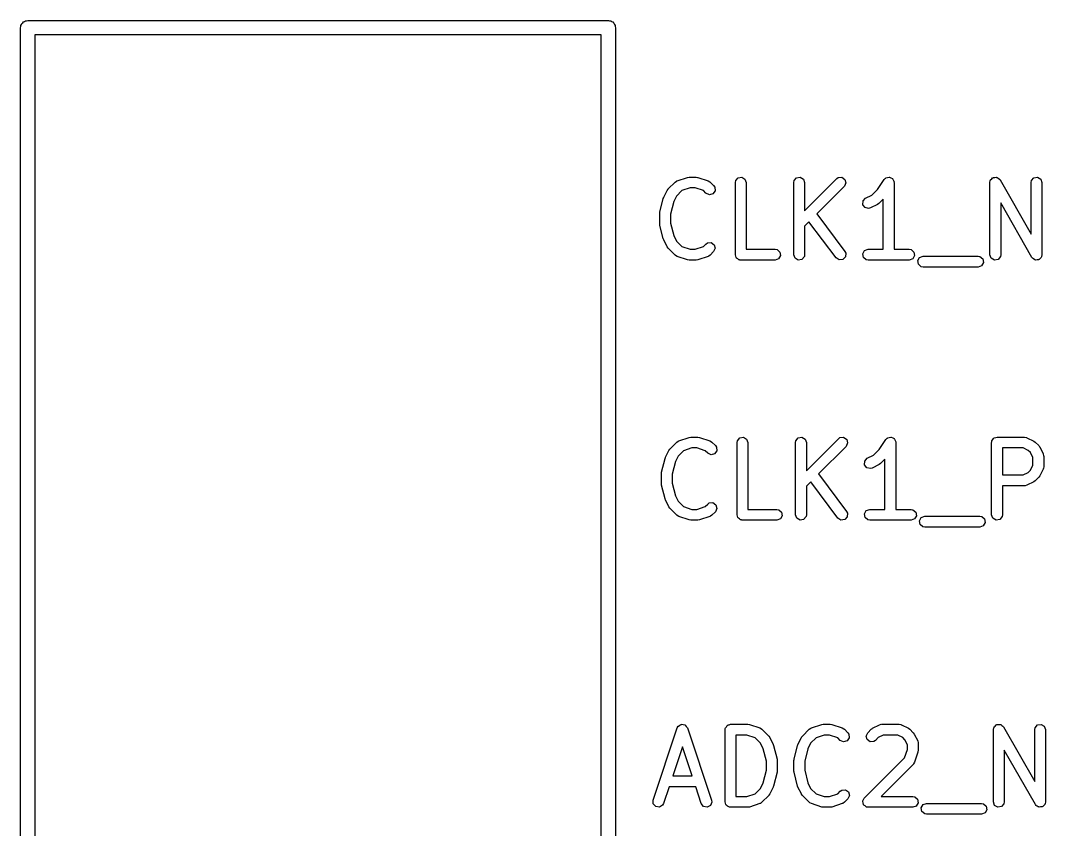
# Model space of a CAD drawing. Extents: x 4.01 to 6.15, y -5.17 to -3.53.
# Drawn here: x 5.428 to 5.987, y -3.968 to -3.527 of the extents above; entities that cross this region are included whole.
import ezdxf

# ---------------------------------------------------------------- set-up
doc = ezdxf.new("R2010")
doc.units = 0
doc.header["$MEASUREMENT"] = 0
doc.layers.add('BLACK', color=7, linetype='CONTINUOUS')

msp = doc.modelspace()

# ---------------------------------------------------------------- linework, layer by layer
at = {"layer": 'BLACK', "linetype": 'CONTINUOUS'}
for p, q in [((5.42835, -3.5313), (5.42854, -3.53071)), ((5.42854, -3.53008), (5.42891, -3.52958)), ((5.42854, -3.53071), (5.42854, -3.53008)), ((5.42891, -3.52958), (5.4291, -3.52899)), ((5.4291, -3.52899), (5.4296, -3.52862)), ((5.4296, -3.52862), (5.42997, -3.52811)), ((5.42997, -3.52811), (5.43056, -3.52792)), ((5.43056, -3.52792), (5.43107, -3.52755)), ((5.43107, -3.52755), (5.43169, -3.52755)), ((5.43169, -3.52755), (5.43228, -3.52736)), ((5.43228, -3.52736), (5.74882, -3.52736)), ((5.74882, -3.52736), (5.74941, -3.52755)), ((5.74941, -3.52755), (5.75004, -3.52755)), ((5.75004, -3.52755), (5.75054, -3.52792)), ((5.75054, -3.52792), (5.75113, -3.52811)), ((5.75113, -3.52811), (5.7515, -3.52862)), ((5.7515, -3.52862), (5.752, -3.52899)), ((5.752, -3.52899), (5.7522, -3.52958)), ((5.7522, -3.52958), (5.75256, -3.53008)), ((5.75256, -3.53008), (5.75256, -3.53071)), ((5.75256, -3.53071), (5.75276, -3.5313)), ((5.42835, -4.79114), (5.42835, -3.5313)), ((5.43622, -3.53524), (5.43622, -4.7872)), ((5.74488, -3.53524), (5.43622, -3.53524)), ((5.74488, -4.7872), (5.74488, -3.53524)), ((5.75276, -3.5313), (5.75276, -4.79114)), ((5.78513, -3.61543), (5.78597, -3.61484)), ((5.78597, -3.61484), (5.78614, -3.61483)), ((5.78614, -3.61483), (5.78628, -3.61472)), ((5.78628, -3.61472), (5.7919, -3.61284)), ((5.7919, -3.61284), (5.79278, -3.61271)), ((5.79278, -3.61271), (5.79284, -3.61269)), ((5.79284, -3.61269), (5.79659, -3.61269)), ((5.79659, -3.61269), (5.79746, -3.61285)), ((5.79746, -3.61285), (5.79752, -3.61284)), ((5.79752, -3.61284), (5.80315, -3.61472)), ((5.80315, -3.61472), (5.80405, -3.61521)), ((5.81801, -3.61564), (5.81819, -3.61463)), ((5.81819, -3.61463), (5.81948, -3.61309)), ((5.81948, -3.61309), (5.82147, -3.61274)), ((5.82147, -3.61274), (5.82322, -3.61375)), ((5.82322, -3.61375), (5.82391, -3.61564)), ((5.84988, -3.61564), (5.85006, -3.61463)), ((5.85006, -3.61463), (5.85135, -3.61309)), ((5.85135, -3.61309), (5.85334, -3.61274)), ((5.85334, -3.61274), (5.85509, -3.61375)), ((5.85509, -3.61375), (5.85578, -3.61564)), ((5.85578, -3.63101), (5.87324, -3.61356)), ((5.87324, -3.61356), (5.87408, -3.61297)), ((5.87408, -3.61297), (5.87609, -3.61279)), ((5.87609, -3.61279), (5.87775, -3.61395)), ((5.87775, -3.61395), (5.87827, -3.6159)), ((5.89553, -3.61939), (5.89912, -3.61401)), ((5.89912, -3.61401), (5.89983, -3.61327)), ((5.89983, -3.61327), (5.89999, -3.61322)), ((5.89999, -3.61322), (5.9001, -3.61309)), ((5.9001, -3.61309), (5.90094, -3.61294)), ((5.90094, -3.61294), (5.90176, -3.6127)), ((5.90176, -3.6127), (5.90192, -3.61277)), ((5.90192, -3.61277), (5.90209, -3.61274)), ((5.90209, -3.61274), (5.90283, -3.61317)), ((5.90283, -3.61317), (5.90361, -3.61351)), ((5.90361, -3.61351), (5.90369, -3.61366)), ((5.90369, -3.61366), (5.90384, -3.61375)), ((5.90384, -3.61375), (5.90413, -3.61455)), ((5.90413, -3.61455), (5.90451, -3.61532)), ((5.95674, -3.61564), (5.95692, -3.61463)), ((5.95692, -3.61463), (5.95709, -3.61443)), ((5.95709, -3.61443), (5.95714, -3.61416)), ((5.95714, -3.61416), (5.95773, -3.61367)), ((5.95773, -3.61367), (5.95822, -3.61309)), ((5.95822, -3.61309), (5.95849, -3.61304)), ((5.95849, -3.61304), (5.95869, -3.61287)), ((5.95869, -3.61287), (5.95946, -3.61287)), ((5.95946, -3.61287), (5.96021, -3.61274)), ((5.96021, -3.61274), (5.96044, -3.61287)), ((5.96044, -3.61287), (5.96071, -3.61287)), ((5.96071, -3.61287), (5.9613, -3.61337)), ((5.9613, -3.61337), (5.96195, -3.61375)), ((5.96195, -3.61375), (5.96205, -3.614)), ((5.96205, -3.614), (5.96226, -3.61418)), ((5.96226, -3.61418), (5.97924, -3.6439)), ((5.97924, -3.61564), (5.97942, -3.61463)), ((5.97942, -3.61463), (5.98071, -3.61309)), ((5.98071, -3.61309), (5.9827, -3.61274)), ((5.9827, -3.61274), (5.98445, -3.61375)), ((5.98445, -3.61375), (5.98514, -3.61564)), ((5.77895, -3.6237), (5.78082, -3.61995)), ((5.78082, -3.61995), (5.78135, -3.61924)), ((5.78135, -3.61924), (5.78138, -3.61918)), ((5.78138, -3.61918), (5.78513, -3.61543)), ((5.78881, -3.6201), (5.78589, -3.62302)), ((5.79332, -3.6186), (5.78881, -3.6201)), ((5.79611, -3.6186), (5.79332, -3.6186)), ((5.80062, -3.6201), (5.79611, -3.6186)), ((5.802, -3.62148), (5.80062, -3.6201)), ((5.80405, -3.61521), (5.80414, -3.61536)), ((5.80414, -3.61536), (5.8043, -3.61543)), ((5.8043, -3.61543), (5.80617, -3.61731)), ((5.80694, -3.62016), (5.80578, -3.62181)), ((5.80617, -3.61731), (5.80676, -3.61815)), ((5.80676, -3.61815), (5.80694, -3.62016)), ((5.81801, -3.65501), (5.81801, -3.61564)), ((5.82391, -3.61564), (5.82391, -3.65206)), ((5.84988, -3.65501), (5.84988, -3.61564)), ((5.85578, -3.61564), (5.85578, -3.63101)), ((5.87742, -3.61773), (5.86235, -3.63279)), ((5.87827, -3.6159), (5.87742, -3.61773)), ((5.89233, -3.62259), (5.89553, -3.61939)), ((5.90451, -3.61532), (5.90447, -3.61549)), ((5.90447, -3.61549), (5.90453, -3.61564)), ((5.90453, -3.61564), (5.90453, -3.65206)), ((5.95674, -3.65501), (5.95674, -3.61564)), ((5.97924, -3.6439), (5.97924, -3.61564)), ((5.98514, -3.61564), (5.98514, -3.65501)), ((5.77685, -3.6318), (5.77873, -3.6243)), ((5.77873, -3.6243), (5.77893, -3.62384)), ((5.77893, -3.62384), (5.77895, -3.6237)), ((5.78589, -3.62302), (5.78438, -3.62605)), ((5.80383, -3.62234), (5.802, -3.62148)), ((5.80578, -3.62181), (5.80383, -3.62234)), ((5.8875, -3.62774), (5.88762, -3.62572)), ((5.88762, -3.62572), (5.88901, -3.62425)), ((5.88901, -3.62425), (5.89233, -3.62259)), ((5.89862, -3.62465), (5.89616, -3.62711)), ((5.89862, -3.65206), (5.89862, -3.62465)), ((5.78438, -3.62605), (5.78267, -3.63288)), ((5.8887, -3.62936), (5.8875, -3.62774)), ((5.89066, -3.62983), (5.8887, -3.62936)), ((5.89165, -3.62953), (5.89066, -3.62983)), ((5.8954, -3.62766), (5.89165, -3.62953)), ((5.89544, -3.62761), (5.8954, -3.62766)), ((5.89616, -3.62711), (5.89544, -3.62761)), ((5.97963, -3.65648), (5.96265, -3.62676)), ((5.96265, -3.62676), (5.96265, -3.65501)), ((5.77676, -3.63252), (5.77686, -3.63194)), ((5.77676, -3.63814), (5.77676, -3.63252)), ((5.77686, -3.63194), (5.77685, -3.6318)), ((5.78267, -3.63288), (5.78267, -3.63778)), ((5.85814, -3.63701), (5.85578, -3.63937)), ((5.87297, -3.65679), (5.85814, -3.63701)), ((5.86235, -3.63279), (5.87769, -3.65324)), ((5.77681, -3.63827), (5.77676, -3.63814)), ((5.77685, -3.63886), (5.77681, -3.63827)), ((5.77873, -3.64636), (5.77685, -3.63886)), ((5.78267, -3.63778), (5.78438, -3.64461)), ((5.85578, -3.63937), (5.85578, -3.65501)), ((5.7788, -3.64647), (5.77873, -3.64636)), ((5.77895, -3.64696), (5.7788, -3.64647)), ((5.78082, -3.65071), (5.77895, -3.64696)), ((5.78438, -3.64461), (5.78589, -3.64764)), ((5.78589, -3.64764), (5.78881, -3.65056)), ((5.78087, -3.65076), (5.78082, -3.65071)), ((5.78138, -3.65148), (5.78087, -3.65076)), ((5.78513, -3.65523), (5.78138, -3.65148)), ((5.78881, -3.65056), (5.79332, -3.65206)), ((5.79332, -3.65206), (5.79611, -3.65206)), ((5.79611, -3.65206), (5.80062, -3.65056)), ((5.80062, -3.65056), (5.802, -3.64918)), ((5.802, -3.64918), (5.80284, -3.64859)), ((5.80284, -3.64859), (5.80485, -3.64841)), ((5.80617, -3.65335), (5.8043, -3.65523)), ((5.80485, -3.64841), (5.80651, -3.64957)), ((5.80703, -3.65152), (5.80617, -3.65335)), ((5.80651, -3.64957), (5.80703, -3.65152)), ((5.82391, -3.65206), (5.83971, -3.65206)), ((5.83971, -3.65206), (5.84072, -3.65224)), ((5.84072, -3.65224), (5.84226, -3.65354)), ((5.84226, -3.65354), (5.84262, -3.65553)), ((5.87769, -3.65324), (5.87815, -3.65416)), ((5.88742, -3.6545), (5.88843, -3.65275)), ((5.88843, -3.65275), (5.89033, -3.65206)), ((5.89033, -3.65206), (5.89862, -3.65206)), ((5.90453, -3.65206), (5.91282, -3.65206)), ((5.91282, -3.65206), (5.91383, -3.65224)), ((5.91383, -3.65224), (5.91538, -3.65354)), ((5.91538, -3.65354), (5.91573, -3.65553)), ((5.78529, -3.6553), (5.78513, -3.65523)), ((5.78538, -3.65545), (5.78529, -3.6553)), ((5.78628, -3.65594), (5.78538, -3.65545)), ((5.7919, -3.65782), (5.78628, -3.65594)), ((5.79197, -3.65781), (5.7919, -3.65782)), ((5.79284, -3.65797), (5.79197, -3.65781)), ((5.79659, -3.65797), (5.79284, -3.65797)), ((5.79665, -3.65795), (5.79659, -3.65797)), ((5.79752, -3.65782), (5.79665, -3.65795)), ((5.80315, -3.65594), (5.79752, -3.65782)), ((5.80328, -3.65583), (5.80315, -3.65594)), ((5.80346, -3.65582), (5.80328, -3.65583)), ((5.8043, -3.65523), (5.80346, -3.65582)), ((5.81827, -3.65574), (5.81801, -3.65501)), ((5.8184, -3.65649), (5.81827, -3.65574)), ((5.81861, -3.65666), (5.8184, -3.65649)), ((5.8187, -3.65691), (5.81861, -3.65666)), ((5.81936, -3.6573), (5.8187, -3.65691)), ((5.81995, -3.65779), (5.81936, -3.6573)), ((5.82033, -3.65786), (5.81995, -3.65779)), ((5.82045, -3.65792), (5.82033, -3.65786)), ((5.82058, -3.6579), (5.82045, -3.65792)), ((5.82096, -3.65797), (5.82058, -3.6579)), ((5.83971, -3.65797), (5.82096, -3.65797)), ((5.84161, -3.65728), (5.83971, -3.65797)), ((5.84262, -3.65553), (5.84161, -3.65728)), ((5.85057, -3.65691), (5.84988, -3.65501)), ((5.85232, -3.65792), (5.85057, -3.65691)), ((5.85431, -3.65757), (5.85232, -3.65792)), ((5.85561, -3.65602), (5.85431, -3.65757)), ((5.85578, -3.65501), (5.85561, -3.65602)), ((5.87466, -3.65789), (5.87297, -3.65679)), ((5.87666, -3.65765), (5.87466, -3.65789)), ((5.87804, -3.65617), (5.87666, -3.65765)), ((5.87815, -3.65416), (5.87804, -3.65617)), ((5.88777, -3.65649), (5.88742, -3.6545)), ((5.88932, -3.65779), (5.88777, -3.65649)), ((5.89033, -3.65797), (5.88932, -3.65779)), ((5.91282, -3.65797), (5.89033, -3.65797)), ((5.91472, -3.65728), (5.91282, -3.65797)), ((5.91573, -3.65553), (5.91472, -3.65728)), ((5.91741, -3.65825), (5.91842, -3.6565)), ((5.91777, -3.66024), (5.91741, -3.65825)), ((5.91842, -3.6565), (5.92032, -3.65581)), ((5.92032, -3.65581), (5.95032, -3.65581)), ((5.95032, -3.65581), (5.95133, -3.65599)), ((5.95133, -3.65599), (5.95288, -3.65729)), ((5.95323, -3.65928), (5.95222, -3.66103)), ((5.95288, -3.65729), (5.95323, -3.65928)), ((5.95743, -3.65691), (5.95674, -3.65501)), ((5.95918, -3.65792), (5.95743, -3.65691)), ((5.96117, -3.65757), (5.95918, -3.65792)), ((5.96247, -3.65602), (5.96117, -3.65757)), ((5.96265, -3.65501), (5.96247, -3.65602)), ((5.97983, -3.65666), (5.97963, -3.65648)), ((5.97993, -3.65691), (5.97983, -3.65666)), ((5.98059, -3.65729), (5.97993, -3.65691)), ((5.98117, -3.65779), (5.98059, -3.65729)), ((5.98144, -3.65779), (5.98117, -3.65779)), ((5.98168, -3.65792), (5.98144, -3.65779)), ((5.98243, -3.65779), (5.98168, -3.65792)), ((5.98319, -3.65779), (5.98243, -3.65779)), ((5.9834, -3.65762), (5.98319, -3.65779)), ((5.98367, -3.65757), (5.9834, -3.65762)), ((5.98416, -3.65699), (5.98367, -3.65757)), ((5.98474, -3.6565), (5.98416, -3.65699)), ((5.98479, -3.65623), (5.98474, -3.6565)), ((5.98496, -3.65602), (5.98479, -3.65623)), ((5.98514, -3.65501), (5.98496, -3.65602)), ((5.91931, -3.66154), (5.91777, -3.66024)), ((5.92032, -3.66172), (5.91931, -3.66154)), ((5.95032, -3.66172), (5.92032, -3.66172)), ((5.95222, -3.66103), (5.95032, -3.66172)), ((5.79284, -3.75458), (5.79372, -3.75445)), ((5.79372, -3.75445), (5.79378, -3.75442)), ((5.79378, -3.75442), (5.79753, -3.75442)), ((5.79753, -3.75442), (5.79839, -3.75458)), ((5.82042, -3.75482), (5.82241, -3.75447)), ((5.82241, -3.75447), (5.82416, -3.75548)), ((5.85229, -3.75482), (5.85428, -3.75447)), ((5.85428, -3.75447), (5.85603, -3.75548)), ((5.87502, -3.7547), (5.87703, -3.75453)), ((5.87703, -3.75453), (5.87868, -3.75568)), ((5.90188, -3.75467), (5.9027, -3.75443)), ((5.9027, -3.75443), (5.90286, -3.7545)), ((5.90286, -3.7545), (5.90302, -3.75447)), ((5.90302, -3.75447), (5.90377, -3.7549)), ((5.95991, -3.75469), (5.96063, -3.75442)), ((5.96063, -3.75442), (5.97563, -3.75442)), ((5.97563, -3.75442), (5.97664, -3.7546)), ((5.78231, -3.76091), (5.78606, -3.75716)), ((5.78606, -3.75716), (5.7869, -3.75658)), ((5.7869, -3.75658), (5.78708, -3.75656)), ((5.78708, -3.75656), (5.78722, -3.75645)), ((5.78722, -3.75645), (5.79284, -3.75458)), ((5.79839, -3.75458), (5.79846, -3.75458)), ((5.79846, -3.75458), (5.80408, -3.75645)), ((5.80408, -3.75645), (5.80499, -3.75694)), ((5.80499, -3.75694), (5.80508, -3.75709)), ((5.80508, -3.75709), (5.80524, -3.75716)), ((5.80524, -3.75716), (5.80711, -3.75904)), ((5.80711, -3.75904), (5.8077, -3.75988)), ((5.8077, -3.75988), (5.80788, -3.76189)), ((5.81894, -3.75738), (5.81912, -3.75637)), ((5.81894, -3.79675), (5.81894, -3.75738)), ((5.81912, -3.75637), (5.82042, -3.75482)), ((5.82416, -3.75548), (5.82485, -3.75738)), ((5.82485, -3.75738), (5.82485, -3.79379)), ((5.85082, -3.75738), (5.85099, -3.75637)), ((5.85082, -3.79675), (5.85082, -3.75738)), ((5.85099, -3.75637), (5.85229, -3.75482)), ((5.85603, -3.75548), (5.85672, -3.75738)), ((5.85672, -3.77275), (5.87418, -3.75529)), ((5.85672, -3.75738), (5.85672, -3.77275)), ((5.87835, -3.75947), (5.86329, -3.77453)), ((5.87418, -3.75529), (5.87502, -3.7547)), ((5.87921, -3.75763), (5.87835, -3.75947)), ((5.87868, -3.75568), (5.87921, -3.75763)), ((5.89647, -3.76112), (5.90006, -3.75574)), ((5.90006, -3.75574), (5.90076, -3.755)), ((5.90076, -3.755), (5.90093, -3.75495)), ((5.90093, -3.75495), (5.90104, -3.75482)), ((5.90104, -3.75482), (5.90188, -3.75467)), ((5.90377, -3.7549), (5.90455, -3.75524)), ((5.90455, -3.75524), (5.90463, -3.75539)), ((5.90463, -3.75539), (5.90477, -3.75548)), ((5.90477, -3.75548), (5.90507, -3.75628)), ((5.90507, -3.75628), (5.90545, -3.75705)), ((5.90545, -3.75705), (5.90541, -3.75722)), ((5.90541, -3.75722), (5.90546, -3.75738)), ((5.90546, -3.75738), (5.90546, -3.79379)), ((5.95768, -3.75738), (5.95774, -3.75699)), ((5.95768, -3.79675), (5.95768, -3.75738)), ((5.95772, -3.75686), (5.95779, -3.75675)), ((5.95774, -3.75699), (5.95772, -3.75686)), ((5.95779, -3.75675), (5.95786, -3.75637)), ((5.95786, -3.75637), (5.95835, -3.75578)), ((5.95835, -3.75578), (5.95873, -3.75512)), ((5.95873, -3.75512), (5.95898, -3.75502)), ((5.95898, -3.75502), (5.95915, -3.75482)), ((5.95915, -3.75482), (5.95991, -3.75469)), ((5.97664, -3.7546), (5.97677, -3.75472)), ((5.97677, -3.75472), (5.97695, -3.75474)), ((5.97695, -3.75474), (5.9807, -3.75661)), ((5.9807, -3.75661), (5.98141, -3.75714)), ((5.98141, -3.75714), (5.98147, -3.75716)), ((5.98147, -3.75716), (5.98334, -3.75904)), ((5.98334, -3.75904), (5.98385, -3.75976)), ((5.98385, -3.75976), (5.98389, -3.75981)), ((5.98389, -3.75981), (5.98577, -3.76356)), ((5.77966, -3.76603), (5.77987, -3.76557)), ((5.77987, -3.76557), (5.77989, -3.76543)), ((5.77989, -3.76543), (5.78176, -3.76168)), ((5.78176, -3.76168), (5.78229, -3.76097)), ((5.78229, -3.76097), (5.78231, -3.76091)), ((5.78683, -3.76475), (5.78531, -3.76778)), ((5.78975, -3.76183), (5.78683, -3.76475)), ((5.79425, -3.76033), (5.78975, -3.76183)), ((5.79705, -3.76033), (5.79425, -3.76033)), ((5.80155, -3.76183), (5.79705, -3.76033)), ((5.80294, -3.76321), (5.80155, -3.76183)), ((5.80477, -3.76407), (5.80294, -3.76321)), ((5.80672, -3.76355), (5.80477, -3.76407)), ((5.80788, -3.76189), (5.80672, -3.76355)), ((5.88994, -3.76598), (5.89326, -3.76432)), ((5.89326, -3.76432), (5.89647, -3.76112)), ((5.96358, -3.76033), (5.96358, -3.77505)), ((5.97493, -3.76033), (5.96358, -3.76033)), ((5.97763, -3.76168), (5.97493, -3.76033)), ((5.97883, -3.76288), (5.97763, -3.76168)), ((5.98017, -3.76557), (5.97883, -3.76288)), ((5.98017, -3.7698), (5.98017, -3.76557)), ((5.98577, -3.76356), (5.98606, -3.76454)), ((5.98606, -3.76454), (5.98602, -3.76471)), ((5.98602, -3.76471), (5.98608, -3.76488)), ((5.98608, -3.76488), (5.98608, -3.7705)), ((5.77779, -3.77353), (5.77966, -3.76603)), ((5.78531, -3.76778), (5.78361, -3.77461)), ((5.88843, -3.76947), (5.88855, -3.76745)), ((5.88964, -3.77109), (5.88843, -3.76947)), ((5.88855, -3.76745), (5.88994, -3.76598)), ((5.8916, -3.77156), (5.88964, -3.77109)), ((5.89258, -3.77127), (5.8916, -3.77156)), ((5.89633, -3.76939), (5.89258, -3.77127)), ((5.89638, -3.76935), (5.89633, -3.76939)), ((5.8971, -3.76884), (5.89638, -3.76935)), ((5.89956, -3.76638), (5.8971, -3.76884)), ((5.89956, -3.79379), (5.89956, -3.76638)), ((5.97883, -3.7725), (5.98017, -3.7698)), ((5.98608, -3.7705), (5.9859, -3.77151)), ((5.7777, -3.77425), (5.7778, -3.77367)), ((5.7777, -3.77987), (5.7777, -3.77425)), ((5.7778, -3.77367), (5.77779, -3.77353)), ((5.78361, -3.77461), (5.78361, -3.77951)), ((5.86329, -3.77453), (5.87863, -3.79498)), ((5.96358, -3.77505), (5.97493, -3.77505)), ((5.97493, -3.77505), (5.97763, -3.7737)), ((5.97763, -3.7737), (5.97883, -3.7725)), ((5.98334, -3.77634), (5.98147, -3.77821)), ((5.98337, -3.77628), (5.98334, -3.77634)), ((5.98389, -3.77557), (5.98337, -3.77628)), ((5.98577, -3.77182), (5.98389, -3.77557)), ((5.98579, -3.77165), (5.98577, -3.77182)), ((5.9859, -3.77151), (5.98579, -3.77165)), ((5.77775, -3.78), (5.7777, -3.77987)), ((5.77779, -3.78059), (5.77775, -3.78)), ((5.77966, -3.78809), (5.77779, -3.78059)), ((5.78361, -3.77951), (5.78531, -3.78634)), ((5.85907, -3.77875), (5.85672, -3.7811)), ((5.85672, -3.7811), (5.85672, -3.79675)), ((5.8739, -3.79852), (5.85907, -3.77875)), ((5.97563, -3.78095), (5.96358, -3.78095)), ((5.96358, -3.78095), (5.96358, -3.79675)), ((5.97579, -3.78089), (5.97563, -3.78095)), ((5.97597, -3.78093), (5.97579, -3.78089)), ((5.97695, -3.78064), (5.97597, -3.78093)), ((5.9807, -3.77877), (5.97695, -3.78064)), ((5.98074, -3.77872), (5.9807, -3.77877)), ((5.98147, -3.77821), (5.98074, -3.77872)), ((5.78531, -3.78634), (5.78683, -3.78937)), ((5.77974, -3.78821), (5.77966, -3.78809)), ((5.77989, -3.78869), (5.77974, -3.78821)), ((5.78176, -3.79244), (5.77989, -3.78869)), ((5.78181, -3.79249), (5.78176, -3.79244)), ((5.78231, -3.79321), (5.78181, -3.79249)), ((5.78606, -3.79696), (5.78231, -3.79321)), ((5.78683, -3.78937), (5.78975, -3.79229)), ((5.78975, -3.79229), (5.79425, -3.79379)), ((5.79705, -3.79379), (5.80155, -3.79229)), ((5.80155, -3.79229), (5.80294, -3.79091)), ((5.80294, -3.79091), (5.80378, -3.79032)), ((5.80378, -3.79032), (5.80579, -3.79015)), ((5.80579, -3.79015), (5.80744, -3.7913)), ((5.80797, -3.79326), (5.80711, -3.79509)), ((5.80744, -3.7913), (5.80797, -3.79326)), ((5.78622, -3.79703), (5.78606, -3.79696)), ((5.78632, -3.79719), (5.78622, -3.79703)), ((5.78722, -3.79767), (5.78632, -3.79719)), ((5.79284, -3.79955), (5.78722, -3.79767)), ((5.79425, -3.79379), (5.79705, -3.79379)), ((5.80408, -3.79767), (5.79846, -3.79955)), ((5.80422, -3.79756), (5.80408, -3.79767)), ((5.8044, -3.79755), (5.80422, -3.79756)), ((5.80524, -3.79696), (5.8044, -3.79755)), ((5.80711, -3.79509), (5.80524, -3.79696)), ((5.81921, -3.79747), (5.81894, -3.79675)), ((5.81934, -3.79822), (5.81921, -3.79747)), ((5.81954, -3.79839), (5.81934, -3.79822)), ((5.81964, -3.79865), (5.81954, -3.79839)), ((5.8203, -3.79903), (5.81964, -3.79865)), ((5.82089, -3.79952), (5.8203, -3.79903)), ((5.82485, -3.79379), (5.84064, -3.79379)), ((5.84064, -3.79379), (5.84165, -3.79397)), ((5.84254, -3.79901), (5.84064, -3.7997)), ((5.84165, -3.79397), (5.8432, -3.79527)), ((5.84355, -3.79726), (5.84254, -3.79901)), ((5.8432, -3.79527), (5.84355, -3.79726)), ((5.85151, -3.79865), (5.85082, -3.79675)), ((5.85326, -3.79966), (5.85151, -3.79865)), ((5.85654, -3.79776), (5.85524, -3.7993)), ((5.85672, -3.79675), (5.85654, -3.79776)), ((5.87559, -3.79962), (5.8739, -3.79852)), ((5.87898, -3.79791), (5.8776, -3.79938)), ((5.87863, -3.79498), (5.87909, -3.79589)), ((5.87909, -3.79589), (5.87898, -3.79791)), ((5.88836, -3.79623), (5.88937, -3.79449)), ((5.88871, -3.79822), (5.88836, -3.79623)), ((5.89025, -3.79952), (5.88871, -3.79822)), ((5.88937, -3.79449), (5.89126, -3.79379)), ((5.89126, -3.79379), (5.89956, -3.79379)), ((5.90546, -3.79379), (5.91376, -3.79379)), ((5.91376, -3.79379), (5.91477, -3.79397)), ((5.91566, -3.79901), (5.91376, -3.7997)), ((5.91477, -3.79397), (5.91632, -3.79527)), ((5.91667, -3.79726), (5.91566, -3.79901)), ((5.91632, -3.79527), (5.91667, -3.79726)), ((5.91835, -3.79998), (5.91936, -3.79823)), ((5.91936, -3.79823), (5.92126, -3.79754)), ((5.92126, -3.79754), (5.95126, -3.79754)), ((5.95126, -3.79754), (5.95227, -3.79772)), ((5.95227, -3.79772), (5.95381, -3.79902)), ((5.95381, -3.79902), (5.95416, -3.80101)), ((5.95837, -3.79865), (5.95768, -3.79675)), ((5.96012, -3.79966), (5.95837, -3.79865)), ((5.9634, -3.79776), (5.96211, -3.7993)), ((5.96358, -3.79675), (5.9634, -3.79776)), ((5.79291, -3.79955), (5.79284, -3.79955)), ((5.79378, -3.7997), (5.79291, -3.79955)), ((5.79753, -3.7997), (5.79378, -3.7997)), ((5.79759, -3.79968), (5.79753, -3.7997)), ((5.79846, -3.79955), (5.79759, -3.79968)), ((5.82127, -3.79959), (5.82089, -3.79952)), ((5.82138, -3.79966), (5.82127, -3.79959)), ((5.82151, -3.79963), (5.82138, -3.79966)), ((5.8219, -3.7997), (5.82151, -3.79963)), ((5.84064, -3.7997), (5.8219, -3.7997)), ((5.85524, -3.7993), (5.85326, -3.79966)), ((5.8776, -3.79938), (5.87559, -3.79962)), ((5.89126, -3.7997), (5.89025, -3.79952)), ((5.91376, -3.7997), (5.89126, -3.7997)), ((5.9187, -3.80197), (5.91835, -3.79998)), ((5.92025, -3.80327), (5.9187, -3.80197)), ((5.92126, -3.80345), (5.92025, -3.80327)), ((5.95126, -3.80345), (5.92126, -3.80345)), ((5.95315, -3.80276), (5.95126, -3.80345)), ((5.95416, -3.80101), (5.95315, -3.80276)), ((5.96211, -3.7993), (5.96012, -3.79966)), ((5.78863, -3.91099), (5.7887, -3.91095)), ((5.7887, -3.91095), (5.78962, -3.91114)), ((5.81466, -3.91118), (5.81538, -3.91092)), ((5.81538, -3.91092), (5.82476, -3.91092)), ((5.82476, -3.91092), (5.82563, -3.91107)), ((5.86507, -3.91107), (5.86594, -3.91094)), ((5.86594, -3.91094), (5.866, -3.91092)), ((5.866, -3.91092), (5.86975, -3.91092)), ((5.86975, -3.91092), (5.87062, -3.91107)), ((5.89655, -3.91123), (5.89753, -3.91094)), ((5.89753, -3.91094), (5.89771, -3.91098)), ((5.89771, -3.91098), (5.89787, -3.91092)), ((5.89787, -3.91092), (5.90725, -3.91092)), ((5.90725, -3.91092), (5.90826, -3.9111)), ((5.77321, -3.95231), (5.78633, -3.91294)), ((5.78633, -3.91294), (5.78682, -3.91204)), ((5.78682, -3.91204), (5.7869, -3.91199)), ((5.7869, -3.91199), (5.78693, -3.91191)), ((5.78693, -3.91191), (5.78775, -3.91147)), ((5.78775, -3.91147), (5.78854, -3.91098)), ((5.78854, -3.91098), (5.78863, -3.91099)), ((5.78962, -3.91114), (5.79054, -3.91128)), ((5.79054, -3.91128), (5.7906, -3.91134)), ((5.7906, -3.91134), (5.79068, -3.91136)), ((5.79068, -3.91136), (5.79126, -3.91209)), ((5.79126, -3.91209), (5.79188, -3.91279)), ((5.79188, -3.91279), (5.79188, -3.91287)), ((5.79188, -3.91287), (5.79194, -3.91294)), ((5.79194, -3.91294), (5.80506, -3.95231)), ((5.81243, -3.91387), (5.8125, -3.91349)), ((5.81243, -3.95324), (5.81243, -3.91387)), ((5.81247, -3.91336), (5.81254, -3.91325)), ((5.8125, -3.91349), (5.81247, -3.91336)), ((5.81254, -3.91325), (5.81261, -3.91286)), ((5.81261, -3.91286), (5.8131, -3.91228)), ((5.8131, -3.91228), (5.81348, -3.91161)), ((5.81348, -3.91161), (5.81373, -3.91152)), ((5.81373, -3.91152), (5.81391, -3.91132)), ((5.81391, -3.91132), (5.81466, -3.91118)), ((5.82563, -3.91107), (5.82569, -3.91107)), ((5.82569, -3.91107), (5.83131, -3.91295)), ((5.83131, -3.91295), (5.83222, -3.91344)), ((5.83222, -3.91344), (5.83231, -3.91359)), ((5.83231, -3.91359), (5.83247, -3.91366)), ((5.83247, -3.91366), (5.83622, -3.91741)), ((5.85454, -3.91741), (5.85829, -3.91366)), ((5.85829, -3.91366), (5.85913, -3.91307)), ((5.85913, -3.91307), (5.8593, -3.91306)), ((5.8593, -3.91306), (5.85944, -3.91295)), ((5.85944, -3.91295), (5.86507, -3.91107)), ((5.87062, -3.91107), (5.87068, -3.91107)), ((5.87068, -3.91107), (5.87631, -3.91295)), ((5.87631, -3.91295), (5.87721, -3.91344)), ((5.87721, -3.91344), (5.8773, -3.91359)), ((5.8773, -3.91359), (5.87746, -3.91366)), ((5.87746, -3.91366), (5.87934, -3.91553)), ((5.87934, -3.91553), (5.87993, -3.91637)), ((5.87993, -3.91637), (5.8801, -3.91839)), ((5.88931, -3.91737), (5.89016, -3.91553)), ((5.89016, -3.91553), (5.89203, -3.91366)), ((5.89203, -3.91366), (5.89276, -3.91315)), ((5.89276, -3.91315), (5.8928, -3.91311)), ((5.8928, -3.91311), (5.89655, -3.91123)), ((5.90826, -3.9111), (5.90839, -3.91121)), ((5.90839, -3.91121), (5.90857, -3.91123)), ((5.90857, -3.91123), (5.91232, -3.91311)), ((5.91232, -3.91311), (5.91303, -3.91363)), ((5.91303, -3.91363), (5.91308, -3.91366)), ((5.91308, -3.91366), (5.91496, -3.91553)), ((5.91496, -3.91553), (5.91546, -3.91626)), ((5.91546, -3.91626), (5.91551, -3.9163)), ((5.91551, -3.9163), (5.91739, -3.92005)), ((5.95866, -3.91387), (5.95884, -3.91286)), ((5.95866, -3.95324), (5.95866, -3.91387)), ((5.95884, -3.91286), (5.95901, -3.91265)), ((5.95901, -3.91265), (5.95906, -3.91239)), ((5.95906, -3.91239), (5.95965, -3.9119)), ((5.95965, -3.9119), (5.96014, -3.91132)), ((5.96014, -3.91132), (5.96041, -3.91127)), ((5.96041, -3.91127), (5.96062, -3.91109)), ((5.96062, -3.91109), (5.96138, -3.9111)), ((5.96138, -3.9111), (5.96213, -3.91097)), ((5.96213, -3.91097), (5.96236, -3.9111)), ((5.96236, -3.9111), (5.96264, -3.9111)), ((5.96264, -3.9111), (5.96322, -3.91159)), ((5.96322, -3.91159), (5.96388, -3.91198)), ((5.96388, -3.91198), (5.96397, -3.91223)), ((5.96397, -3.91223), (5.96418, -3.91241)), ((5.96418, -3.91241), (5.98116, -3.94212)), ((5.98116, -3.91387), (5.98134, -3.91286)), ((5.98116, -3.94212), (5.98116, -3.91387)), ((5.98134, -3.91286), (5.98263, -3.91132)), ((5.98263, -3.91132), (5.98462, -3.91097)), ((5.98462, -3.91097), (5.98637, -3.91198)), ((5.98637, -3.91198), (5.98706, -3.91387)), ((5.98706, -3.91387), (5.98706, -3.95324)), ((5.81834, -3.91683), (5.81834, -3.95029)), ((5.82428, -3.91683), (5.81834, -3.91683)), ((5.82879, -3.91833), (5.82428, -3.91683)), ((5.8317, -3.92125), (5.82879, -3.91833)), ((5.83322, -3.92428), (5.8317, -3.92125)), ((5.83622, -3.91741), (5.83672, -3.91813)), ((5.83672, -3.91813), (5.83677, -3.91818)), ((5.83677, -3.91818), (5.83865, -3.92193)), ((5.83865, -3.92193), (5.83879, -3.92242)), ((5.85189, -3.92253), (5.8521, -3.92207)), ((5.8521, -3.92207), (5.85211, -3.92193)), ((5.85211, -3.92193), (5.85399, -3.91818)), ((5.85399, -3.91818), (5.85451, -3.91747)), ((5.85451, -3.91747), (5.85454, -3.91741)), ((5.85905, -3.92125), (5.85754, -3.92428)), ((5.86197, -3.91833), (5.85905, -3.92125)), ((5.86648, -3.91683), (5.86197, -3.91833)), ((5.86927, -3.91683), (5.86648, -3.91683)), ((5.87378, -3.91833), (5.86927, -3.91683)), ((5.87516, -3.91971), (5.87378, -3.91833)), ((5.87699, -3.92056), (5.87516, -3.91971)), ((5.87894, -3.92004), (5.87699, -3.92056)), ((5.8801, -3.91839), (5.87894, -3.92004)), ((5.88983, -3.91932), (5.88931, -3.91737)), ((5.89148, -3.92047), (5.88983, -3.91932)), ((5.8935, -3.9203), (5.89148, -3.92047)), ((5.89434, -3.91971), (5.8935, -3.9203)), ((5.89587, -3.91817), (5.89434, -3.91971)), ((5.89857, -3.91683), (5.89587, -3.91817)), ((5.90655, -3.91683), (5.89857, -3.91683)), ((5.90925, -3.91817), (5.90655, -3.91683)), ((5.91044, -3.91937), (5.90925, -3.91817)), ((5.91179, -3.92207), (5.91044, -3.91937)), ((5.91179, -3.92464), (5.91179, -3.92207)), ((5.91739, -3.92005), (5.91768, -3.92103)), ((5.91768, -3.92103), (5.91764, -3.92121)), ((5.91764, -3.92121), (5.9177, -3.92137)), ((5.9177, -3.92137), (5.9177, -3.92512)), ((5.78914, -3.92321), (5.78386, -3.93904)), ((5.79441, -3.93904), (5.78914, -3.92321)), ((5.83493, -3.93111), (5.83322, -3.92428)), ((5.83879, -3.92242), (5.83887, -3.92253)), ((5.83887, -3.92253), (5.84074, -3.93003)), ((5.85001, -3.93003), (5.85189, -3.92253)), ((5.85754, -3.92428), (5.85583, -3.93111)), ((5.91029, -3.92915), (5.91179, -3.92464)), ((5.91755, -3.92606), (5.91567, -3.93168)), ((5.9177, -3.92512), (5.91754, -3.92599)), ((5.91754, -3.92599), (5.91755, -3.92606)), ((5.98155, -3.95471), (5.96457, -3.92499)), ((5.96457, -3.92499), (5.96457, -3.95324)), ((5.83493, -3.93601), (5.83493, -3.93111)), ((5.84074, -3.93003), (5.84079, -3.93062)), ((5.84079, -3.93062), (5.84083, -3.93075)), ((5.84083, -3.93075), (5.84083, -3.93637)), ((5.84992, -3.93075), (5.85003, -3.93017)), ((5.84992, -3.93637), (5.84992, -3.93075)), ((5.85003, -3.93017), (5.85001, -3.93003)), ((5.85583, -3.93111), (5.85583, -3.93601)), ((5.88829, -3.95116), (5.91029, -3.92915)), ((5.91496, -3.93283), (5.8975, -3.95029)), ((5.91503, -3.93267), (5.91496, -3.93283)), ((5.91518, -3.93258), (5.91503, -3.93267)), ((5.91567, -3.93168), (5.91518, -3.93258)), ((5.83322, -3.94284), (5.83493, -3.93601)), ((5.84074, -3.93709), (5.83887, -3.94459)), ((5.84083, -3.93637), (5.84073, -3.93695)), ((5.84073, -3.93695), (5.84074, -3.93709)), ((5.84997, -3.9365), (5.84992, -3.93637)), ((5.85001, -3.93709), (5.84997, -3.9365)), ((5.85189, -3.94459), (5.85001, -3.93709)), ((5.85583, -3.93601), (5.85754, -3.94284)), ((5.78386, -3.93904), (5.79441, -3.93904)), ((5.8317, -3.94587), (5.83322, -3.94284)), ((5.85754, -3.94284), (5.85905, -3.94587)), ((5.78189, -3.94495), (5.77881, -3.95418)), ((5.79638, -3.94495), (5.78189, -3.94495)), ((5.79946, -3.95418), (5.79638, -3.94495)), ((5.82428, -3.95029), (5.82879, -3.94879)), ((5.82879, -3.94879), (5.8317, -3.94587)), ((5.83622, -3.94971), (5.83247, -3.95346)), ((5.83625, -3.94965), (5.83622, -3.94971)), ((5.83677, -3.94894), (5.83625, -3.94965)), ((5.83865, -3.94519), (5.83677, -3.94894)), ((5.83866, -3.94505), (5.83865, -3.94519)), ((5.83887, -3.94459), (5.83866, -3.94505)), ((5.85197, -3.9447), (5.85189, -3.94459)), ((5.85211, -3.94519), (5.85197, -3.9447)), ((5.85399, -3.94894), (5.85211, -3.94519)), ((5.85403, -3.94898), (5.85399, -3.94894)), ((5.85454, -3.94971), (5.85403, -3.94898)), ((5.85829, -3.95346), (5.85454, -3.94971)), ((5.85905, -3.94587), (5.86197, -3.94879)), ((5.86197, -3.94879), (5.86648, -3.95029)), ((5.86927, -3.95029), (5.87378, -3.94879)), ((5.87378, -3.94879), (5.87516, -3.94741)), ((5.87516, -3.94741), (5.876, -3.94682)), ((5.876, -3.94682), (5.87801, -3.94664)), ((5.87801, -3.94664), (5.87967, -3.9478)), ((5.88019, -3.94975), (5.87934, -3.95158)), ((5.87967, -3.9478), (5.88019, -3.94975)), ((5.77327, -3.95433), (5.77321, -3.95231)), ((5.77461, -3.95584), (5.77327, -3.95433)), ((5.77833, -3.95508), (5.7766, -3.95614)), ((5.77881, -3.95418), (5.77833, -3.95508)), ((5.80071, -3.95576), (5.79946, -3.95418)), ((5.80447, -3.9552), (5.80269, -3.95616)), ((5.80521, -3.95332), (5.80447, -3.9552)), ((5.80506, -3.95231), (5.80521, -3.95332)), ((5.81269, -3.95396), (5.81243, -3.95324)), ((5.81283, -3.95472), (5.81269, -3.95396)), ((5.81303, -3.95489), (5.81283, -3.95472)), ((5.81312, -3.95514), (5.81303, -3.95489)), ((5.81378, -3.95552), (5.81312, -3.95514)), ((5.81437, -3.95602), (5.81378, -3.95552)), ((5.81834, -3.95029), (5.82428, -3.95029)), ((5.83131, -3.95417), (5.82569, -3.95604)), ((5.83145, -3.95406), (5.83131, -3.95417)), ((5.83163, -3.95404), (5.83145, -3.95406)), ((5.83247, -3.95346), (5.83163, -3.95404)), ((5.85845, -3.95353), (5.85829, -3.95346)), ((5.85854, -3.95368), (5.85845, -3.95353)), ((5.85944, -3.95417), (5.85854, -3.95368)), ((5.86507, -3.95604), (5.85944, -3.95417)), ((5.86648, -3.95029), (5.86927, -3.95029)), ((5.87631, -3.95417), (5.87068, -3.95604)), ((5.87645, -3.95406), (5.87631, -3.95417)), ((5.87662, -3.95404), (5.87645, -3.95406)), ((5.87746, -3.95346), (5.87662, -3.95404)), ((5.87934, -3.95158), (5.87746, -3.95346)), ((5.88743, -3.95299), (5.88749, -3.95286)), ((5.88766, -3.95384), (5.88743, -3.95299)), ((5.88747, -3.95273), (5.88791, -3.95196)), ((5.88749, -3.95286), (5.88747, -3.95273)), ((5.88782, -3.95472), (5.88766, -3.95384)), ((5.88792, -3.95481), (5.88782, -3.95472)), ((5.88791, -3.95196), (5.88829, -3.95116)), ((5.88795, -3.95494), (5.88792, -3.95481)), ((5.88868, -3.95545), (5.88795, -3.95494)), ((5.88936, -3.95602), (5.88868, -3.95545)), ((5.8975, -3.95029), (5.91474, -3.95029)), ((5.91474, -3.95029), (5.91575, -3.95047)), ((5.91664, -3.95551), (5.91474, -3.9562)), ((5.91575, -3.95047), (5.9173, -3.95177)), ((5.91765, -3.95376), (5.91664, -3.95551)), ((5.9173, -3.95177), (5.91765, -3.95376)), ((5.91934, -3.95648), (5.92035, -3.95473)), ((5.92035, -3.95473), (5.92224, -3.95404)), ((5.92224, -3.95404), (5.95224, -3.95404)), ((5.95224, -3.95404), (5.95325, -3.95422)), ((5.95325, -3.95422), (5.9548, -3.95552)), ((5.9548, -3.95552), (5.95515, -3.95751)), ((5.95935, -3.95514), (5.95866, -3.95324)), ((5.9611, -3.95615), (5.95935, -3.95514)), ((5.96439, -3.95425), (5.96309, -3.9558)), ((5.96457, -3.95324), (5.96439, -3.95425)), ((5.98176, -3.95488), (5.98155, -3.95471)), ((5.98185, -3.95514), (5.98176, -3.95488)), ((5.98251, -3.95552), (5.98185, -3.95514)), ((5.98309, -3.95601), (5.98251, -3.95552)), ((5.98608, -3.95522), (5.98559, -3.9558)), ((5.98666, -3.95473), (5.98608, -3.95522)), ((5.98671, -3.95446), (5.98666, -3.95473)), ((5.98689, -3.95425), (5.98671, -3.95446)), ((5.98706, -3.95324), (5.98689, -3.95425)), ((5.7766, -3.95614), (5.77461, -3.95584)), ((5.80269, -3.95616), (5.80071, -3.95576)), ((5.81476, -3.95609), (5.81437, -3.95602)), ((5.81487, -3.95615), (5.81476, -3.95609)), ((5.815, -3.95613), (5.81487, -3.95615)), ((5.81538, -3.9562), (5.815, -3.95613)), ((5.82476, -3.9562), (5.81538, -3.9562)), ((5.82482, -3.95617), (5.82476, -3.9562)), ((5.82569, -3.95604), (5.82482, -3.95617)), ((5.86513, -3.95604), (5.86507, -3.95604)), ((5.866, -3.9562), (5.86513, -3.95604)), ((5.86975, -3.9562), (5.866, -3.9562)), ((5.86981, -3.95617), (5.86975, -3.9562)), ((5.87068, -3.95604), (5.86981, -3.95617)), ((5.88954, -3.95605), (5.88936, -3.95602)), ((5.88961, -3.9561), (5.88954, -3.95605)), ((5.88974, -3.95608), (5.88961, -3.9561)), ((5.89037, -3.9562), (5.88974, -3.95608)), ((5.91474, -3.9562), (5.89037, -3.9562)), ((5.91969, -3.95847), (5.91934, -3.95648)), ((5.92123, -3.95977), (5.91969, -3.95847)), ((5.92224, -3.95995), (5.92123, -3.95977)), ((5.95224, -3.95995), (5.92224, -3.95995)), ((5.95414, -3.95925), (5.95224, -3.95995)), ((5.95515, -3.95751), (5.95414, -3.95925)), ((5.96309, -3.9558), (5.9611, -3.95615)), ((5.98336, -3.95601), (5.98309, -3.95601)), ((5.9836, -3.95615), (5.98336, -3.95601)), ((5.98435, -3.95602), (5.9836, -3.95615)), ((5.98511, -3.95602), (5.98435, -3.95602)), ((5.98532, -3.95585), (5.98511, -3.95602)), ((5.98559, -3.9558), (5.98532, -3.95585))]:
    msp.add_line(p, q, dxfattribs=at)

doc.saveas('drawing.dxf')
